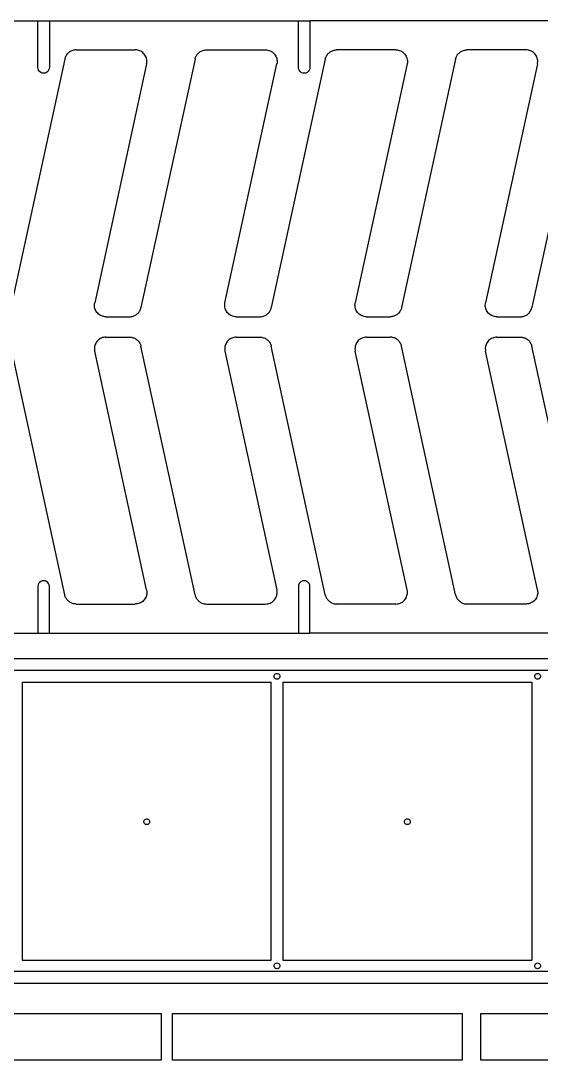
# Model space of a CAD drawing. Extents: x -47.3 to 47.3, y -22.6 to 22.6.
# Drawn here: x 0.19 to 22.67, y -22.58 to 22.33 of the extents above; entities that cross this region are included whole.
import ezdxf

# ---------------------------------------------------------------- set-up
doc = ezdxf.new("R2010")
doc.units = 0
doc.header["$MEASUREMENT"] = 0
doc.layers.get('0').update_dxf_attribs({"linetype": 'CONTINUOUS'})

msp = doc.modelspace()

# ---------------------------------------------------------------- linework, layer by layer
for p, q in [((-9.834, 22.335), (0.923, 22.335)), ((0.923, 20.319), (0.923, 22.335)), ((0.923, 22.335), (1.423, 22.335)), ((1.423, 22.335), (1.423, 20.319)), ((1.423, 22.335), (12.18, 22.335)), ((12.18, 20.319), (12.18, 22.335)), ((12.18, 22.335), (12.68, 22.335)), ((23.437, 22.335), (12.68, 22.335)), ((12.68, 22.335), (12.68, 20.319)), ((2.087, 20.682), (-0.248, 9.937)), ((2.097, 20.719), (2.087, 20.682)), ((2.109, 20.754), (2.097, 20.719)), ((2.124, 20.789), (2.109, 20.754)), ((2.141, 20.823), (2.124, 20.789)), ((2.161, 20.855), (2.141, 20.823)), ((2.183, 20.885), (2.161, 20.855)), ((2.207, 20.914), (2.183, 20.885)), ((2.234, 20.941), (2.207, 20.914)), ((2.262, 20.965), (2.234, 20.941)), ((2.293, 20.988), (2.262, 20.965)), ((2.324, 21.008), (2.293, 20.988)), ((2.358, 21.026), (2.324, 21.008)), ((2.392, 21.041), (2.358, 21.026)), ((2.428, 21.054), (2.392, 21.041)), ((2.464, 21.063), (2.428, 21.054)), ((2.501, 21.07), (2.464, 21.063)), ((2.538, 21.075), (2.501, 21.07)), ((2.576, 21.076), (2.538, 21.075)), ((2.576, 21.076), (5.134, 21.076)), ((5.184, 21.074), (5.134, 21.076)), ((5.233, 21.066), (5.184, 21.074)), ((5.281, 21.054), (5.233, 21.066)), ((5.328, 21.037), (5.281, 21.054)), ((5.372, 21.016), (5.328, 21.037)), ((5.415, 20.99), (5.372, 21.016)), ((7.716, 20.682), (5.38, 9.937)), ((5.454, 20.96), (5.415, 20.99)), ((5.491, 20.927), (5.454, 20.96)), ((5.524, 20.89), (5.491, 20.927)), ((5.553, 20.85), (5.524, 20.89)), ((5.578, 20.807), (5.553, 20.85)), ((5.599, 20.762), (5.578, 20.807)), ((5.615, 20.715), (5.599, 20.762)), ((5.626, 20.667), (5.615, 20.715)), ((5.633, 20.618), (5.626, 20.667)), ((7.716, 20.682), (7.725, 20.719)), ((7.725, 20.719), (7.737, 20.754)), ((7.737, 20.754), (7.752, 20.789)), ((7.752, 20.789), (7.77, 20.823)), ((7.77, 20.823), (7.789, 20.855)), ((7.789, 20.855), (7.811, 20.885)), ((7.811, 20.885), (7.836, 20.914)), ((7.836, 20.914), (7.862, 20.941)), ((7.862, 20.941), (7.891, 20.965)), ((7.891, 20.965), (7.921, 20.988)), ((7.921, 20.988), (7.953, 21.008)), ((7.953, 21.008), (7.986, 21.026)), ((7.986, 21.026), (8.021, 21.041)), ((8.021, 21.041), (8.056, 21.054)), ((8.056, 21.054), (8.092, 21.063)), ((8.092, 21.063), (8.129, 21.07)), ((8.129, 21.07), (8.167, 21.075)), ((8.167, 21.075), (8.205, 21.076)), ((8.205, 21.076), (10.763, 21.076)), ((10.763, 21.076), (10.812, 21.074)), ((10.812, 21.074), (10.861, 21.066)), ((10.861, 21.066), (10.909, 21.054)), ((10.909, 21.054), (10.956, 21.037)), ((10.956, 21.037), (11.001, 21.016)), ((11.001, 21.016), (11.043, 20.99)), ((13.344, 20.682), (11.009, 9.937)), ((11.043, 20.99), (11.083, 20.96)), ((11.083, 20.96), (11.119, 20.927)), ((11.119, 20.927), (11.152, 20.89)), ((11.152, 20.89), (11.181, 20.85)), ((11.181, 20.85), (11.206, 20.807)), ((11.206, 20.807), (11.227, 20.762)), ((11.227, 20.762), (11.243, 20.715)), ((11.243, 20.715), (11.255, 20.667)), ((11.255, 20.667), (11.261, 20.618)), ((13.344, 20.682), (13.354, 20.719)), ((13.354, 20.719), (13.366, 20.754)), ((13.366, 20.754), (13.381, 20.789)), ((13.381, 20.789), (13.398, 20.823)), ((13.398, 20.823), (13.418, 20.855)), ((13.418, 20.855), (13.44, 20.885)), ((13.44, 20.885), (13.464, 20.914)), ((13.464, 20.914), (13.491, 20.941)), ((13.491, 20.941), (13.519, 20.965)), ((13.519, 20.965), (13.549, 20.988)), ((13.549, 20.988), (13.581, 21.008)), ((13.581, 21.008), (13.614, 21.026)), ((13.614, 21.026), (13.649, 21.041)), ((13.649, 21.041), (13.685, 21.054)), ((13.685, 21.054), (13.721, 21.063)), ((13.721, 21.063), (13.758, 21.07)), ((13.758, 21.07), (13.795, 21.075)), ((13.795, 21.075), (13.833, 21.076)), ((16.391, 21.076), (13.833, 21.076)), ((16.391, 21.076), (16.441, 21.074)), ((16.441, 21.074), (16.49, 21.066)), ((16.49, 21.066), (16.538, 21.054)), ((16.538, 21.054), (16.585, 21.037)), ((16.585, 21.037), (16.629, 21.016)), ((16.629, 21.016), (16.672, 20.99)), ((18.973, 20.682), (16.637, 9.937)), ((16.672, 20.99), (16.711, 20.96)), ((16.711, 20.96), (16.748, 20.927)), ((16.748, 20.927), (16.781, 20.89)), ((16.781, 20.89), (16.81, 20.85)), ((16.81, 20.85), (16.835, 20.807)), ((16.835, 20.807), (16.856, 20.762)), ((16.856, 20.762), (16.872, 20.715)), ((16.872, 20.715), (16.883, 20.667)), ((16.883, 20.667), (16.89, 20.618)), ((18.973, 20.682), (18.982, 20.719)), ((18.982, 20.719), (18.994, 20.754)), ((18.994, 20.754), (19.009, 20.789)), ((19.009, 20.789), (19.026, 20.823)), ((19.026, 20.823), (19.046, 20.855)), ((19.046, 20.855), (19.068, 20.885)), ((19.068, 20.885), (19.093, 20.914)), ((19.093, 20.914), (19.119, 20.941)), ((19.119, 20.941), (19.148, 20.965)), ((19.148, 20.965), (19.178, 20.988)), ((19.178, 20.988), (19.21, 21.008)), ((19.21, 21.008), (19.243, 21.026)), ((19.243, 21.026), (19.277, 21.041)), ((19.277, 21.041), (19.313, 21.054)), ((19.313, 21.054), (19.349, 21.063)), ((19.349, 21.063), (19.386, 21.07)), ((19.386, 21.07), (19.424, 21.075)), ((19.424, 21.075), (19.461, 21.076)), ((22.02, 21.076), (19.461, 21.076)), ((22.069, 21.074), (22.02, 21.076)), ((22.118, 21.066), (22.069, 21.074)), ((22.166, 21.054), (22.118, 21.066)), ((22.213, 21.037), (22.166, 21.054)), ((22.258, 21.016), (22.213, 21.037)), ((22.3, 20.99), (22.258, 21.016)), ((24.601, 20.682), (22.265, 9.937)), ((22.34, 20.96), (22.3, 20.99)), ((22.376, 20.927), (22.34, 20.96)), ((22.409, 20.89), (22.376, 20.927)), ((22.438, 20.85), (22.409, 20.89)), ((22.463, 20.807), (22.438, 20.85)), ((22.484, 20.762), (22.463, 20.807)), ((22.5, 20.715), (22.484, 20.762)), ((22.512, 20.667), (22.5, 20.715)), ((22.518, 20.618), (22.512, 20.667)), ((0.932, 20.254), (0.923, 20.319)), ((0.957, 20.194), (0.932, 20.254)), ((1.415, 20.254), (1.39, 20.194)), ((1.423, 20.319), (1.415, 20.254)), ((5.623, 20.47), (3.38, 10.15)), ((5.623, 20.47), (5.631, 20.519)), ((5.631, 20.519), (5.634, 20.568)), ((5.634, 20.568), (5.633, 20.618)), ((9.008, 10.15), (11.252, 20.47)), ((11.26, 20.519), (11.252, 20.47)), ((11.263, 20.568), (11.26, 20.519)), ((11.261, 20.618), (11.263, 20.568)), ((12.189, 20.254), (12.18, 20.319)), ((12.214, 20.194), (12.189, 20.254)), ((12.672, 20.254), (12.647, 20.194)), ((12.68, 20.319), (12.672, 20.254)), ((16.88, 20.47), (14.636, 10.149)), ((16.888, 20.519), (16.88, 20.47)), ((16.891, 20.568), (16.888, 20.519)), ((16.89, 20.618), (16.891, 20.568)), ((22.508, 20.47), (20.265, 10.149)), ((22.508, 20.47), (22.517, 20.519)), ((22.517, 20.519), (22.52, 20.568)), ((22.52, 20.568), (22.518, 20.618)), ((0.997, 20.142), (0.957, 20.194)), ((1.048, 20.103), (0.997, 20.142)), ((1.109, 20.078), (1.048, 20.103)), ((1.173, 20.069), (1.109, 20.078)), ((1.238, 20.078), (1.173, 20.069)), ((1.298, 20.103), (1.238, 20.078)), ((1.35, 20.142), (1.298, 20.103)), ((1.39, 20.194), (1.35, 20.142)), ((12.253, 20.142), (12.214, 20.194)), ((12.305, 20.103), (12.253, 20.142)), ((12.366, 20.078), (12.305, 20.103)), ((12.43, 20.069), (12.366, 20.078)), ((12.495, 20.078), (12.43, 20.069)), ((12.555, 20.103), (12.495, 20.078)), ((12.607, 20.142), (12.555, 20.103)), ((12.647, 20.194), (12.607, 20.142)), ((3.368, 10.051), (3.371, 10.101)), ((3.37, 10.002), (3.368, 10.051)), ((3.376, 9.953), (3.37, 10.002)), ((3.371, 10.101), (3.38, 10.15)), ((3.388, 9.904), (3.376, 9.953)), ((3.404, 9.857), (3.388, 9.904)), ((5.359, 9.865), (5.371, 9.901)), ((5.371, 9.901), (5.38, 9.937)), ((8.997, 10.051), (9, 10.101)), ((8.998, 10.002), (8.997, 10.051)), ((9.005, 9.953), (8.998, 10.002)), ((9, 10.101), (9.008, 10.15)), ((9.016, 9.904), (9.005, 9.953)), ((9.032, 9.857), (9.016, 9.904)), ((10.987, 9.865), (10.999, 9.901)), ((10.999, 9.901), (11.009, 9.937)), ((14.625, 10.051), (14.628, 10.101)), ((14.627, 10.002), (14.625, 10.051)), ((14.633, 9.952), (14.627, 10.002)), ((14.628, 10.101), (14.636, 10.149)), ((14.645, 9.904), (14.633, 9.952)), ((14.661, 9.857), (14.645, 9.904)), ((16.628, 9.901), (16.615, 9.865)), ((16.637, 9.937), (16.628, 9.901)), ((20.254, 10.051), (20.257, 10.101)), ((20.255, 10.002), (20.254, 10.051)), ((20.262, 9.952), (20.255, 10.002)), ((20.257, 10.101), (20.265, 10.149)), ((20.273, 9.904), (20.262, 9.952)), ((20.289, 9.857), (20.273, 9.904)), ((22.244, 9.865), (22.256, 9.9)), ((22.256, 9.9), (22.265, 9.937)), ((3.425, 9.812), (3.404, 9.857)), ((3.45, 9.77), (3.425, 9.812)), ((3.479, 9.73), (3.45, 9.77)), ((3.512, 9.693), (3.479, 9.73)), ((3.548, 9.659), (3.512, 9.693)), ((3.588, 9.629), (3.548, 9.659)), ((3.63, 9.604), (3.588, 9.629)), ((3.675, 9.582), (3.63, 9.604)), ((3.722, 9.565), (3.675, 9.582)), ((3.77, 9.553), (3.722, 9.565)), ((3.819, 9.546), (3.77, 9.553)), ((3.868, 9.543), (3.819, 9.546)), ((3.868, 9.543), (4.891, 9.543)), ((4.891, 9.543), (4.929, 9.545)), ((4.929, 9.545), (4.967, 9.549)), ((4.967, 9.549), (5.004, 9.556)), ((5.004, 9.556), (5.04, 9.566)), ((5.04, 9.566), (5.075, 9.578)), ((5.075, 9.578), (5.11, 9.594)), ((5.11, 9.594), (5.143, 9.611)), ((5.143, 9.611), (5.175, 9.632)), ((5.175, 9.632), (5.205, 9.654)), ((5.205, 9.654), (5.234, 9.679)), ((5.234, 9.679), (5.26, 9.706)), ((5.26, 9.706), (5.285, 9.734)), ((5.285, 9.734), (5.307, 9.765)), ((5.307, 9.765), (5.326, 9.797)), ((5.326, 9.797), (5.344, 9.83)), ((5.344, 9.83), (5.359, 9.865)), ((9.053, 9.812), (9.032, 9.857)), ((9.078, 9.77), (9.053, 9.812)), ((9.107, 9.73), (9.078, 9.77)), ((9.14, 9.693), (9.107, 9.73)), ((9.177, 9.659), (9.14, 9.693)), ((9.216, 9.629), (9.177, 9.659)), ((9.259, 9.604), (9.216, 9.629)), ((9.303, 9.582), (9.259, 9.604)), ((9.35, 9.565), (9.303, 9.582)), ((9.398, 9.553), (9.35, 9.565)), ((9.447, 9.546), (9.398, 9.553)), ((9.497, 9.543), (9.447, 9.546)), ((9.497, 9.543), (10.52, 9.543)), ((10.52, 9.543), (10.558, 9.545)), ((10.558, 9.545), (10.595, 9.549)), ((10.595, 9.549), (10.632, 9.556)), ((10.632, 9.556), (10.668, 9.566)), ((10.668, 9.566), (10.704, 9.578)), ((10.704, 9.578), (10.738, 9.594)), ((10.738, 9.594), (10.772, 9.611)), ((10.772, 9.611), (10.803, 9.631)), ((10.803, 9.631), (10.834, 9.654)), ((10.834, 9.654), (10.862, 9.679)), ((10.862, 9.679), (10.889, 9.706)), ((10.889, 9.706), (10.913, 9.734)), ((10.913, 9.734), (10.935, 9.765)), ((10.935, 9.765), (10.955, 9.797)), ((10.955, 9.797), (10.972, 9.83)), ((10.972, 9.83), (10.987, 9.865)), ((14.682, 9.812), (14.661, 9.857)), ((14.707, 9.77), (14.682, 9.812)), ((14.736, 9.73), (14.707, 9.77)), ((14.769, 9.693), (14.736, 9.73)), ((14.805, 9.659), (14.769, 9.693)), ((14.845, 9.629), (14.805, 9.659)), ((14.887, 9.603), (14.845, 9.629)), ((14.932, 9.582), (14.887, 9.603)), ((14.978, 9.565), (14.932, 9.582)), ((15.027, 9.553), (14.978, 9.565)), ((15.076, 9.546), (15.027, 9.553)), ((15.125, 9.543), (15.076, 9.546)), ((15.125, 9.543), (16.148, 9.543)), ((16.186, 9.545), (16.148, 9.543)), ((16.223, 9.549), (16.186, 9.545)), ((16.26, 9.556), (16.223, 9.549)), ((16.297, 9.566), (16.26, 9.556)), ((16.332, 9.578), (16.297, 9.566)), ((16.367, 9.594), (16.332, 9.578)), ((16.4, 9.611), (16.367, 9.594)), ((16.432, 9.631), (16.4, 9.611)), ((16.462, 9.654), (16.432, 9.631)), ((16.491, 9.679), (16.462, 9.654)), ((16.517, 9.705), (16.491, 9.679)), ((16.541, 9.734), (16.517, 9.705)), ((16.564, 9.765), (16.541, 9.734)), ((16.583, 9.797), (16.564, 9.765)), ((16.601, 9.83), (16.583, 9.797)), ((16.615, 9.865), (16.601, 9.83)), ((20.31, 9.812), (20.289, 9.857)), ((20.335, 9.77), (20.31, 9.812)), ((20.364, 9.729), (20.335, 9.77)), ((20.397, 9.692), (20.364, 9.729)), ((20.434, 9.659), (20.397, 9.692)), ((20.473, 9.629), (20.434, 9.659)), ((20.516, 9.603), (20.473, 9.629)), ((20.56, 9.582), (20.516, 9.603)), ((20.607, 9.565), (20.56, 9.582)), ((20.655, 9.553), (20.607, 9.565)), ((20.704, 9.546), (20.655, 9.553)), ((20.753, 9.543), (20.704, 9.546)), ((20.753, 9.543), (21.777, 9.543)), ((21.777, 9.543), (21.814, 9.545)), ((21.814, 9.545), (21.852, 9.549)), ((21.852, 9.549), (21.889, 9.556)), ((21.889, 9.556), (21.925, 9.566)), ((21.925, 9.566), (21.961, 9.578)), ((21.961, 9.578), (21.995, 9.593)), ((21.995, 9.593), (22.029, 9.611)), ((22.029, 9.611), (22.06, 9.631)), ((22.06, 9.631), (22.091, 9.654)), ((22.091, 9.654), (22.119, 9.679)), ((22.119, 9.679), (22.145, 9.705)), ((22.145, 9.705), (22.17, 9.734)), ((22.17, 9.734), (22.192, 9.765)), ((22.192, 9.765), (22.212, 9.797)), ((22.212, 9.797), (22.229, 9.83)), ((22.229, 9.83), (22.244, 9.865)), ((3.548, 8.547), (3.512, 8.513)), ((3.588, 8.577), (3.548, 8.547)), ((3.63, 8.602), (3.588, 8.577)), ((3.675, 8.624), (3.63, 8.602)), ((3.722, 8.641), (3.675, 8.624)), ((3.77, 8.653), (3.722, 8.641)), ((3.819, 8.66), (3.77, 8.653)), ((3.868, 8.663), (3.819, 8.66)), ((3.868, 8.663), (4.892, 8.662)), ((4.892, 8.662), (4.929, 8.661)), ((4.929, 8.661), (4.967, 8.657)), ((4.967, 8.657), (5.004, 8.65)), ((5.004, 8.65), (5.04, 8.64)), ((5.04, 8.64), (5.076, 8.627)), ((5.076, 8.627), (5.11, 8.612)), ((5.11, 8.612), (5.143, 8.594)), ((5.143, 8.594), (5.175, 8.574)), ((5.175, 8.574), (5.205, 8.552)), ((5.205, 8.552), (5.234, 8.527)), ((9.177, 8.547), (9.14, 8.513)), ((9.216, 8.577), (9.177, 8.547)), ((9.259, 8.602), (9.216, 8.577)), ((9.303, 8.624), (9.259, 8.602)), ((9.35, 8.64), (9.303, 8.624)), ((9.398, 8.653), (9.35, 8.64)), ((9.447, 8.66), (9.398, 8.653)), ((9.497, 8.662), (9.447, 8.66)), ((9.497, 8.662), (10.52, 8.662)), ((10.52, 8.662), (10.558, 8.661)), ((10.558, 8.661), (10.595, 8.657)), ((10.595, 8.657), (10.632, 8.65)), ((10.632, 8.65), (10.668, 8.64)), ((10.668, 8.64), (10.704, 8.627)), ((10.704, 8.627), (10.738, 8.612)), ((10.738, 8.612), (10.772, 8.594)), ((10.772, 8.594), (10.804, 8.574)), ((10.804, 8.574), (10.834, 8.552)), ((10.834, 8.552), (10.862, 8.527)), ((14.805, 8.547), (14.769, 8.513)), ((14.845, 8.577), (14.805, 8.547)), ((14.887, 8.602), (14.845, 8.577)), ((14.932, 8.624), (14.887, 8.602)), ((14.979, 8.64), (14.932, 8.624)), ((15.027, 8.653), (14.979, 8.64)), ((15.076, 8.66), (15.027, 8.653)), ((15.125, 8.662), (15.076, 8.66)), ((15.125, 8.662), (16.148, 8.662)), ((16.186, 8.661), (16.148, 8.662)), ((16.224, 8.657), (16.186, 8.661)), ((16.261, 8.65), (16.224, 8.657)), ((16.297, 8.64), (16.261, 8.65)), ((16.332, 8.627), (16.297, 8.64)), ((16.367, 8.612), (16.332, 8.627)), ((16.4, 8.594), (16.367, 8.612)), ((16.432, 8.574), (16.4, 8.594)), ((16.462, 8.552), (16.432, 8.574)), ((16.491, 8.527), (16.462, 8.552)), ((20.434, 8.547), (20.397, 8.513)), ((20.473, 8.577), (20.434, 8.547)), ((20.516, 8.602), (20.473, 8.577)), ((20.56, 8.624), (20.516, 8.602)), ((20.607, 8.64), (20.56, 8.624)), ((20.655, 8.653), (20.607, 8.64)), ((20.704, 8.66), (20.655, 8.653)), ((20.754, 8.662), (20.704, 8.66)), ((20.754, 8.662), (21.777, 8.662)), ((21.777, 8.662), (21.815, 8.661)), ((21.815, 8.661), (21.852, 8.657)), ((21.852, 8.657), (21.889, 8.65)), ((21.889, 8.65), (21.925, 8.64)), ((21.925, 8.64), (21.961, 8.627)), ((21.961, 8.627), (21.995, 8.612)), ((21.995, 8.612), (22.029, 8.594)), ((22.029, 8.594), (22.06, 8.574)), ((22.06, 8.574), (22.091, 8.552)), ((22.091, 8.552), (22.119, 8.527)), ((2.087, -2.476), (-0.248, 8.269)), ((3.37, 8.204), (3.368, 8.155)), ((3.368, 8.155), (3.371, 8.105)), ((3.376, 8.253), (3.37, 8.204)), ((3.371, 8.105), (3.38, 8.056)), ((3.388, 8.302), (3.376, 8.253)), ((3.404, 8.348), (3.388, 8.302)), ((3.425, 8.393), (3.404, 8.348)), ((3.45, 8.436), (3.425, 8.393)), ((3.479, 8.476), (3.45, 8.436)), ((3.512, 8.513), (3.479, 8.476)), ((5.234, 8.527), (5.26, 8.5)), ((5.26, 8.5), (5.285, 8.472)), ((5.285, 8.472), (5.307, 8.441)), ((5.307, 8.441), (5.327, 8.409)), ((5.327, 8.409), (5.344, 8.376)), ((5.344, 8.376), (5.359, 8.341)), ((5.359, 8.341), (5.371, 8.305)), ((5.371, 8.305), (5.38, 8.269)), ((7.716, -2.476), (5.38, 8.269)), ((8.998, 8.204), (8.997, 8.155)), ((8.997, 8.155), (9, 8.105)), ((9.005, 8.253), (8.998, 8.204)), ((9, 8.105), (9.008, 8.056)), ((9.016, 8.301), (9.005, 8.253)), ((9.032, 8.348), (9.016, 8.301)), ((9.053, 8.393), (9.032, 8.348)), ((9.078, 8.436), (9.053, 8.393)), ((9.107, 8.476), (9.078, 8.436)), ((9.14, 8.513), (9.107, 8.476)), ((10.862, 8.527), (10.889, 8.5)), ((10.889, 8.5), (10.913, 8.471)), ((10.913, 8.471), (10.935, 8.441)), ((10.935, 8.441), (10.955, 8.409)), ((10.955, 8.409), (10.972, 8.376)), ((10.972, 8.376), (10.987, 8.341)), ((10.987, 8.341), (10.999, 8.305)), ((10.999, 8.305), (11.009, 8.269)), ((13.344, -2.477), (11.009, 8.269)), ((14.627, 8.204), (14.625, 8.155)), ((14.625, 8.155), (14.628, 8.105)), ((14.633, 8.253), (14.627, 8.204)), ((14.628, 8.105), (14.636, 8.056)), ((14.645, 8.301), (14.633, 8.253)), ((14.661, 8.348), (14.645, 8.301)), ((14.682, 8.393), (14.661, 8.348)), ((14.707, 8.436), (14.682, 8.393)), ((14.736, 8.476), (14.707, 8.436)), ((14.769, 8.513), (14.736, 8.476)), ((16.517, 8.5), (16.491, 8.527)), ((16.541, 8.471), (16.517, 8.5)), ((16.564, 8.441), (16.541, 8.471)), ((16.583, 8.409), (16.564, 8.441)), ((16.601, 8.376), (16.583, 8.409)), ((16.616, 8.341), (16.601, 8.376)), ((16.628, 8.305), (16.616, 8.341)), ((16.637, 8.269), (16.628, 8.305)), ((18.973, -2.477), (16.637, 8.269)), ((20.255, 8.204), (20.254, 8.155)), ((20.254, 8.155), (20.257, 8.105)), ((20.262, 8.253), (20.255, 8.204)), ((20.257, 8.105), (20.265, 8.056)), ((20.273, 8.301), (20.262, 8.253)), ((20.289, 8.348), (20.273, 8.301)), ((20.31, 8.393), (20.289, 8.348)), ((20.335, 8.436), (20.31, 8.393)), ((20.364, 8.476), (20.335, 8.436)), ((20.397, 8.513), (20.364, 8.476)), ((22.119, 8.527), (22.146, 8.5)), ((22.146, 8.5), (22.17, 8.471)), ((22.17, 8.471), (22.192, 8.441)), ((22.192, 8.441), (22.212, 8.409)), ((22.212, 8.409), (22.229, 8.376)), ((22.229, 8.376), (22.244, 8.341)), ((22.244, 8.341), (22.256, 8.305)), ((22.256, 8.305), (22.265, 8.269)), ((24.601, -2.477), (22.265, 8.269)), ((5.623, -2.264), (3.38, 8.056)), ((9.008, 8.056), (11.251, -2.264)), ((16.88, -2.264), (14.636, 8.056)), ((22.508, -2.264), (20.265, 8.056)), ((0.932, -2.048), (0.923, -2.113)), ((0.923, -2.113), (0.923, -4.129)), ((0.957, -1.988), (0.932, -2.048)), ((0.996, -1.936), (0.957, -1.988)), ((1.048, -1.897), (0.996, -1.936)), ((1.109, -1.872), (1.048, -1.897)), ((1.173, -1.863), (1.109, -1.872)), ((1.238, -1.872), (1.173, -1.863)), ((1.298, -1.897), (1.238, -1.872)), ((1.35, -1.936), (1.298, -1.897)), ((1.39, -1.988), (1.35, -1.936)), ((1.415, -2.048), (1.39, -1.988)), ((1.423, -2.113), (1.415, -2.048)), ((1.423, -4.129), (1.423, -2.113)), ((12.189, -2.049), (12.18, -2.113)), ((12.18, -2.113), (12.18, -4.129)), ((12.214, -1.988), (12.189, -2.049)), ((12.253, -1.937), (12.214, -1.988)), ((12.305, -1.897), (12.253, -1.937)), ((12.365, -1.872), (12.305, -1.897)), ((12.43, -1.863), (12.365, -1.872)), ((12.495, -1.872), (12.43, -1.863)), ((12.555, -1.897), (12.495, -1.872)), ((12.607, -1.937), (12.555, -1.897)), ((12.647, -1.988), (12.607, -1.937)), ((12.672, -2.049), (12.647, -1.988)), ((12.68, -2.113), (12.672, -2.049)), ((12.68, -4.129), (12.68, -2.113)), ((2.097, -2.513), (2.087, -2.476)), ((2.109, -2.549), (2.097, -2.513)), ((2.124, -2.583), (2.109, -2.549)), ((2.141, -2.617), (2.124, -2.583)), ((2.161, -2.649), (2.141, -2.617)), ((2.183, -2.679), (2.161, -2.649)), ((2.207, -2.708), (2.183, -2.679)), ((5.524, -2.684), (5.491, -2.721)), ((5.553, -2.644), (5.524, -2.684)), ((5.578, -2.601), (5.553, -2.644)), ((5.599, -2.556), (5.578, -2.601)), ((5.615, -2.509), (5.599, -2.556)), ((5.626, -2.461), (5.615, -2.509)), ((5.623, -2.264), (5.631, -2.313)), ((5.633, -2.412), (5.626, -2.461)), ((5.631, -2.313), (5.634, -2.362)), ((5.634, -2.362), (5.633, -2.412)), ((7.716, -2.476), (7.725, -2.513)), ((7.725, -2.513), (7.737, -2.549)), ((7.737, -2.549), (7.752, -2.583)), ((7.752, -2.583), (7.769, -2.617)), ((7.769, -2.617), (7.789, -2.649)), ((7.789, -2.649), (7.811, -2.679)), ((7.811, -2.679), (7.836, -2.708)), ((11.119, -2.721), (11.152, -2.684)), ((11.152, -2.684), (11.181, -2.644)), ((11.181, -2.644), (11.206, -2.601)), ((11.206, -2.601), (11.227, -2.556)), ((11.227, -2.556), (11.243, -2.509)), ((11.243, -2.509), (11.255, -2.461)), ((11.26, -2.313), (11.251, -2.264)), ((11.255, -2.461), (11.261, -2.412)), ((11.263, -2.362), (11.26, -2.313)), ((11.261, -2.412), (11.263, -2.362)), ((13.344, -2.477), (13.354, -2.513)), ((13.354, -2.513), (13.366, -2.549)), ((13.366, -2.549), (13.381, -2.583)), ((13.381, -2.583), (13.398, -2.617)), ((13.398, -2.617), (13.418, -2.649)), ((13.418, -2.649), (13.44, -2.679)), ((13.44, -2.679), (13.464, -2.708)), ((16.748, -2.721), (16.781, -2.684)), ((16.781, -2.684), (16.81, -2.644)), ((16.81, -2.644), (16.835, -2.601)), ((16.835, -2.601), (16.856, -2.556)), ((16.856, -2.556), (16.872, -2.509)), ((16.872, -2.509), (16.883, -2.461)), ((16.888, -2.313), (16.88, -2.264)), ((16.883, -2.461), (16.89, -2.412)), ((16.891, -2.363), (16.888, -2.313)), ((16.89, -2.412), (16.891, -2.363)), ((18.973, -2.477), (18.982, -2.513)), ((18.982, -2.513), (18.994, -2.549)), ((18.994, -2.549), (19.009, -2.583)), ((19.009, -2.583), (19.026, -2.617)), ((19.026, -2.617), (19.046, -2.649)), ((19.046, -2.649), (19.068, -2.679)), ((19.068, -2.679), (19.093, -2.708)), ((22.409, -2.684), (22.376, -2.721)), ((22.438, -2.644), (22.409, -2.684)), ((22.463, -2.601), (22.438, -2.644)), ((22.484, -2.556), (22.463, -2.601)), ((22.5, -2.509), (22.484, -2.556)), ((22.511, -2.461), (22.5, -2.509)), ((22.508, -2.264), (22.517, -2.313)), ((22.518, -2.412), (22.511, -2.461)), ((22.517, -2.313), (22.52, -2.363)), ((22.52, -2.363), (22.518, -2.412)), ((2.234, -2.735), (2.207, -2.708)), ((2.262, -2.76), (2.234, -2.735)), ((2.292, -2.782), (2.262, -2.76)), ((2.324, -2.802), (2.292, -2.782)), ((2.358, -2.82), (2.324, -2.802)), ((2.392, -2.835), (2.358, -2.82)), ((2.428, -2.848), (2.392, -2.835)), ((2.464, -2.858), (2.428, -2.848)), ((2.501, -2.865), (2.464, -2.858)), ((2.538, -2.869), (2.501, -2.865)), ((2.576, -2.87), (2.538, -2.869)), ((2.576, -2.87), (5.134, -2.87)), ((5.184, -2.868), (5.134, -2.87)), ((5.233, -2.86), (5.184, -2.868)), ((5.281, -2.848), (5.233, -2.86)), ((5.328, -2.831), (5.281, -2.848)), ((5.372, -2.81), (5.328, -2.831)), ((5.415, -2.784), (5.372, -2.81)), ((5.454, -2.755), (5.415, -2.784)), ((5.491, -2.721), (5.454, -2.755)), ((7.836, -2.708), (7.862, -2.735)), ((7.862, -2.735), (7.891, -2.76)), ((7.891, -2.76), (7.921, -2.782)), ((7.921, -2.782), (7.953, -2.802)), ((7.953, -2.802), (7.986, -2.82)), ((7.986, -2.82), (8.02, -2.835)), ((8.02, -2.835), (8.056, -2.848)), ((8.056, -2.848), (8.092, -2.858)), ((8.092, -2.858), (8.129, -2.865)), ((8.129, -2.865), (8.167, -2.869)), ((8.167, -2.869), (8.204, -2.87)), ((8.204, -2.87), (10.763, -2.87)), ((10.763, -2.87), (10.812, -2.868)), ((10.812, -2.868), (10.861, -2.861)), ((10.861, -2.861), (10.909, -2.848)), ((10.909, -2.848), (10.956, -2.832)), ((10.956, -2.832), (11.001, -2.81)), ((11.001, -2.81), (11.043, -2.784)), ((11.043, -2.784), (11.083, -2.755)), ((11.083, -2.755), (11.119, -2.721)), ((13.464, -2.708), (13.491, -2.735)), ((13.491, -2.735), (13.519, -2.76)), ((13.519, -2.76), (13.549, -2.782)), ((13.549, -2.782), (13.581, -2.802)), ((13.581, -2.802), (13.614, -2.82)), ((13.614, -2.82), (13.649, -2.835)), ((13.649, -2.835), (13.684, -2.848)), ((13.684, -2.848), (13.721, -2.858)), ((13.721, -2.858), (13.758, -2.865)), ((13.758, -2.865), (13.795, -2.869)), ((13.795, -2.869), (13.833, -2.87)), ((16.391, -2.87), (13.833, -2.87)), ((16.391, -2.87), (16.441, -2.868)), ((16.441, -2.868), (16.49, -2.861)), ((16.49, -2.861), (16.538, -2.848)), ((16.538, -2.848), (16.584, -2.832)), ((16.584, -2.832), (16.629, -2.81)), ((16.629, -2.81), (16.672, -2.784)), ((16.672, -2.784), (16.711, -2.755)), ((16.711, -2.755), (16.748, -2.721)), ((19.093, -2.708), (19.119, -2.735)), ((19.119, -2.735), (19.148, -2.76)), ((19.148, -2.76), (19.178, -2.782)), ((19.178, -2.782), (19.21, -2.802)), ((19.21, -2.802), (19.243, -2.82)), ((19.243, -2.82), (19.277, -2.835)), ((19.277, -2.835), (19.313, -2.848)), ((19.313, -2.848), (19.349, -2.858)), ((19.349, -2.858), (19.386, -2.865)), ((19.386, -2.865), (19.424, -2.869)), ((19.424, -2.869), (19.461, -2.87)), ((22.02, -2.87), (19.461, -2.87)), ((22.069, -2.868), (22.02, -2.87)), ((22.118, -2.861), (22.069, -2.868)), ((22.166, -2.848), (22.118, -2.861)), ((22.213, -2.832), (22.166, -2.848)), ((22.258, -2.81), (22.213, -2.832)), ((22.3, -2.785), (22.258, -2.81)), ((22.34, -2.755), (22.3, -2.785)), ((22.376, -2.721), (22.34, -2.755)), ((-9.834, -4.129), (0.923, -4.129)), ((0.923, -4.129), (1.423, -4.129)), ((1.423, -4.129), (12.18, -4.129)), ((12.18, -4.129), (12.68, -4.129)), ((23.437, -4.129), (12.68, -4.129)), ((42.521, -5.241), (-42.521, -5.241)), ((43.021, -5.741), (-43.021, -5.741)), ((0.25, -6.24), (11.007, -6.241)), ((0.25, -6.24), (0.25, -18.256)), ((11.007, -18.256), (11.007, -6.241)), ((11.132, -5.991), (11.136, -5.958)), ((11.136, -6.023), (11.132, -5.991)), ((11.136, -5.958), (11.149, -5.928)), ((11.149, -6.053), (11.136, -6.023)), ((11.149, -5.928), (11.169, -5.902)), ((11.169, -6.079), (11.149, -6.053)), ((11.169, -5.902), (11.194, -5.882)), ((11.194, -6.099), (11.169, -6.079)), ((11.194, -5.882), (11.225, -5.87)), ((11.225, -6.111), (11.194, -6.099)), ((11.225, -5.87), (11.257, -5.866)), ((11.257, -6.116), (11.225, -6.111)), ((11.257, -5.866), (11.289, -5.87)), ((11.289, -6.111), (11.257, -6.116)), ((11.289, -5.87), (11.319, -5.882)), ((11.319, -6.099), (11.289, -6.111)), ((11.319, -5.882), (11.345, -5.902)), ((11.345, -6.079), (11.319, -6.099)), ((11.345, -5.902), (11.365, -5.928)), ((11.365, -6.053), (11.345, -6.079)), ((11.365, -5.928), (11.378, -5.958)), ((11.378, -6.023), (11.365, -6.053)), ((11.378, -5.958), (11.382, -5.991)), ((11.382, -5.991), (11.378, -6.023)), ((11.507, -6.24), (22.264, -6.24)), ((11.507, -6.24), (11.507, -18.256)), ((22.264, -6.24), (22.264, -18.256)), ((22.389, -5.991), (22.393, -5.958)), ((22.393, -6.023), (22.389, -5.991)), ((22.393, -5.958), (22.406, -5.928)), ((22.406, -6.053), (22.393, -6.023)), ((22.406, -5.928), (22.425, -5.902)), ((22.425, -6.079), (22.406, -6.053)), ((22.425, -5.902), (22.451, -5.882)), ((22.451, -6.099), (22.425, -6.079)), ((22.451, -5.882), (22.481, -5.87)), ((22.481, -6.111), (22.451, -6.099)), ((22.481, -5.87), (22.514, -5.866)), ((22.514, -6.116), (22.481, -6.111)), ((22.514, -5.866), (22.546, -5.87)), ((22.546, -6.111), (22.514, -6.116)), ((22.546, -5.87), (22.576, -5.882)), ((22.576, -6.099), (22.546, -6.111)), ((22.576, -5.882), (22.602, -5.902)), ((22.602, -6.079), (22.576, -6.099)), ((22.602, -5.902), (22.622, -5.928)), ((22.622, -6.053), (22.602, -6.079)), ((22.622, -5.928), (22.635, -5.958)), ((22.635, -6.023), (22.622, -6.053)), ((22.635, -5.958), (22.639, -5.991)), ((22.639, -5.991), (22.635, -6.023)), ((5.504, -12.29), (5.505, -12.258)), ((5.511, -12.322), (5.504, -12.29)), ((5.505, -12.258), (5.515, -12.227)), ((5.526, -12.351), (5.511, -12.322)), ((5.515, -12.227), (5.533, -12.199)), ((5.548, -12.375), (5.526, -12.351)), ((5.533, -12.199), (5.557, -12.177)), ((5.576, -12.393), (5.548, -12.375)), ((5.557, -12.177), (5.586, -12.162)), ((5.607, -12.402), (5.576, -12.393)), ((5.586, -12.162), (5.617, -12.155)), ((5.639, -12.404), (5.607, -12.402)), ((5.617, -12.155), (5.65, -12.156)), ((5.671, -12.397), (5.639, -12.404)), ((5.65, -12.156), (5.681, -12.166)), ((5.7, -12.382), (5.671, -12.397)), ((5.681, -12.166), (5.709, -12.184)), ((5.724, -12.36), (5.7, -12.382)), ((5.709, -12.184), (5.731, -12.208)), ((5.742, -12.332), (5.724, -12.36)), ((5.731, -12.208), (5.746, -12.236)), ((5.752, -12.301), (5.742, -12.332)), ((5.746, -12.236), (5.753, -12.268)), ((5.753, -12.268), (5.752, -12.301)), ((16.76, -12.279), (16.765, -12.247)), ((16.765, -12.312), (16.76, -12.279)), ((16.765, -12.247), (16.777, -12.217)), ((16.777, -12.342), (16.765, -12.312)), ((16.777, -12.217), (16.797, -12.191)), ((16.797, -12.368), (16.777, -12.342)), ((16.797, -12.191), (16.823, -12.171)), ((16.823, -12.388), (16.797, -12.368)), ((16.823, -12.171), (16.853, -12.159)), ((16.853, -12.4), (16.823, -12.388)), ((16.853, -12.159), (16.885, -12.154)), ((16.885, -12.404), (16.853, -12.4)), ((16.885, -12.154), (16.918, -12.159)), ((16.918, -12.4), (16.885, -12.404)), ((16.918, -12.159), (16.948, -12.171)), ((16.948, -12.388), (16.918, -12.4)), ((16.948, -12.171), (16.974, -12.191)), ((16.974, -12.368), (16.948, -12.388)), ((16.974, -12.191), (16.994, -12.217)), ((16.994, -12.342), (16.974, -12.368)), ((16.994, -12.217), (17.006, -12.247)), ((17.006, -12.312), (16.994, -12.342)), ((17.006, -12.247), (17.01, -12.279)), ((17.01, -12.279), (17.006, -12.312)), ((0.25, -18.256), (11.007, -18.256)), ((11.169, -18.418), (11.194, -18.398)), ((11.194, -18.398), (11.225, -18.386)), ((11.225, -18.386), (11.257, -18.381)), ((11.257, -18.381), (11.289, -18.386)), ((11.289, -18.386), (11.319, -18.398)), ((11.319, -18.398), (11.345, -18.418)), ((11.507, -18.256), (22.264, -18.256)), ((22.425, -18.418), (22.451, -18.398)), ((22.451, -18.398), (22.481, -18.386)), ((22.481, -18.386), (22.514, -18.381)), ((22.514, -18.381), (22.546, -18.386)), ((22.546, -18.386), (22.576, -18.398)), ((22.576, -18.398), (22.602, -18.418)), ((43.021, -18.756), (-43.021, -18.757)), ((11.132, -18.506), (11.136, -18.474)), ((11.136, -18.539), (11.132, -18.506)), ((11.136, -18.474), (11.149, -18.444)), ((11.149, -18.569), (11.136, -18.539)), ((11.149, -18.444), (11.169, -18.418)), ((11.169, -18.595), (11.149, -18.569)), ((11.194, -18.615), (11.169, -18.595)), ((11.225, -18.627), (11.194, -18.615)), ((11.257, -18.631), (11.225, -18.627)), ((11.289, -18.627), (11.257, -18.631)), ((11.319, -18.615), (11.289, -18.627)), ((11.345, -18.595), (11.319, -18.615)), ((11.345, -18.418), (11.365, -18.444)), ((11.365, -18.569), (11.345, -18.595)), ((11.365, -18.444), (11.378, -18.474)), ((11.378, -18.539), (11.365, -18.569)), ((11.378, -18.474), (11.382, -18.506)), ((11.382, -18.506), (11.378, -18.539)), ((22.389, -18.506), (22.393, -18.474)), ((22.393, -18.539), (22.389, -18.506)), ((22.393, -18.474), (22.406, -18.444)), ((22.406, -18.569), (22.393, -18.539)), ((22.406, -18.444), (22.425, -18.418)), ((22.425, -18.595), (22.406, -18.569)), ((22.451, -18.615), (22.425, -18.595)), ((22.481, -18.627), (22.451, -18.615)), ((22.514, -18.631), (22.481, -18.627)), ((22.546, -18.627), (22.514, -18.631)), ((22.576, -18.615), (22.546, -18.627)), ((22.602, -18.595), (22.576, -18.615)), ((22.602, -18.418), (22.622, -18.444)), ((22.622, -18.569), (22.602, -18.595)), ((22.622, -18.444), (22.635, -18.474)), ((22.635, -18.539), (22.622, -18.569)), ((22.635, -18.474), (22.639, -18.506)), ((22.639, -18.506), (22.635, -18.539)), ((-42.521, -19.257), (42.521, -19.256)), ((-6.258, -20.569), (6.258, -20.569)), ((6.258, -20.569), (6.258, -22.585)), ((6.742, -20.569), (19.258, -20.569)), ((6.742, -22.585), (6.742, -20.569)), ((19.258, -20.569), (19.258, -22.585)), ((20.055, -20.569), (32.57, -20.569)), ((20.055, -22.585), (20.055, -20.569)), ((6.258, -22.585), (-6.258, -22.585)), ((19.258, -22.585), (6.742, -22.585)), ((32.57, -22.585), (20.055, -22.585))]:
    msp.add_line(p, q)

doc.saveas('drawing.dxf')
